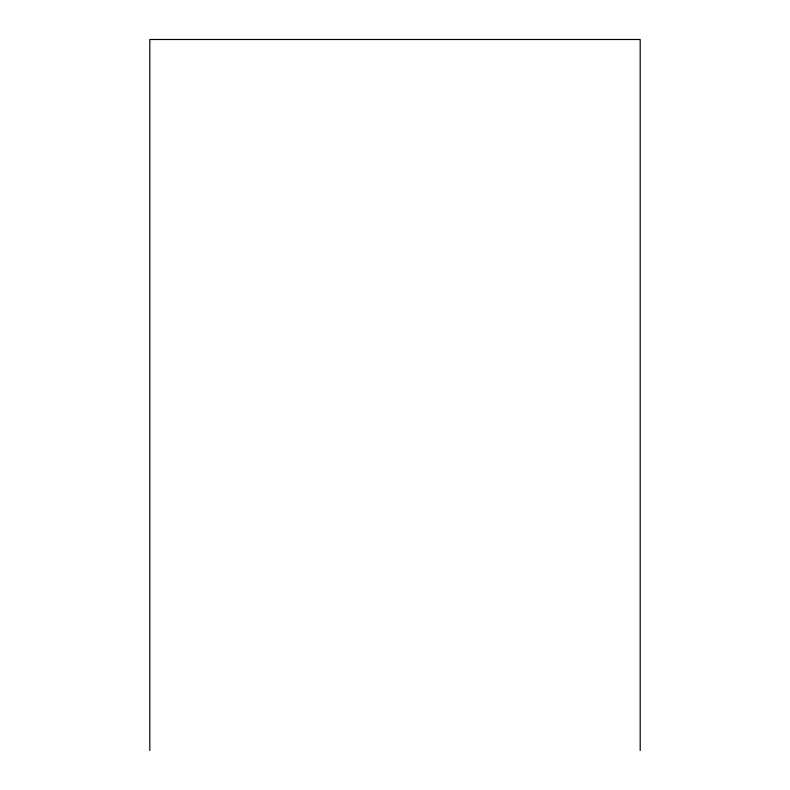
<?xml version="1.0" encoding="UTF-8"?>
<svg xmlns="http://www.w3.org/2000/svg" width="790" height="790" viewBox="0 0 790 790"><rect width="100%" height="100%" fill="white"/><g stroke="black" fill="none" stroke-linecap="round" stroke-linejoin="round"><path stroke-width="1.19" d="M640.196 750.5L640.196 39.5L149.804 39.5L149.804 750.5"/></g></svg>
